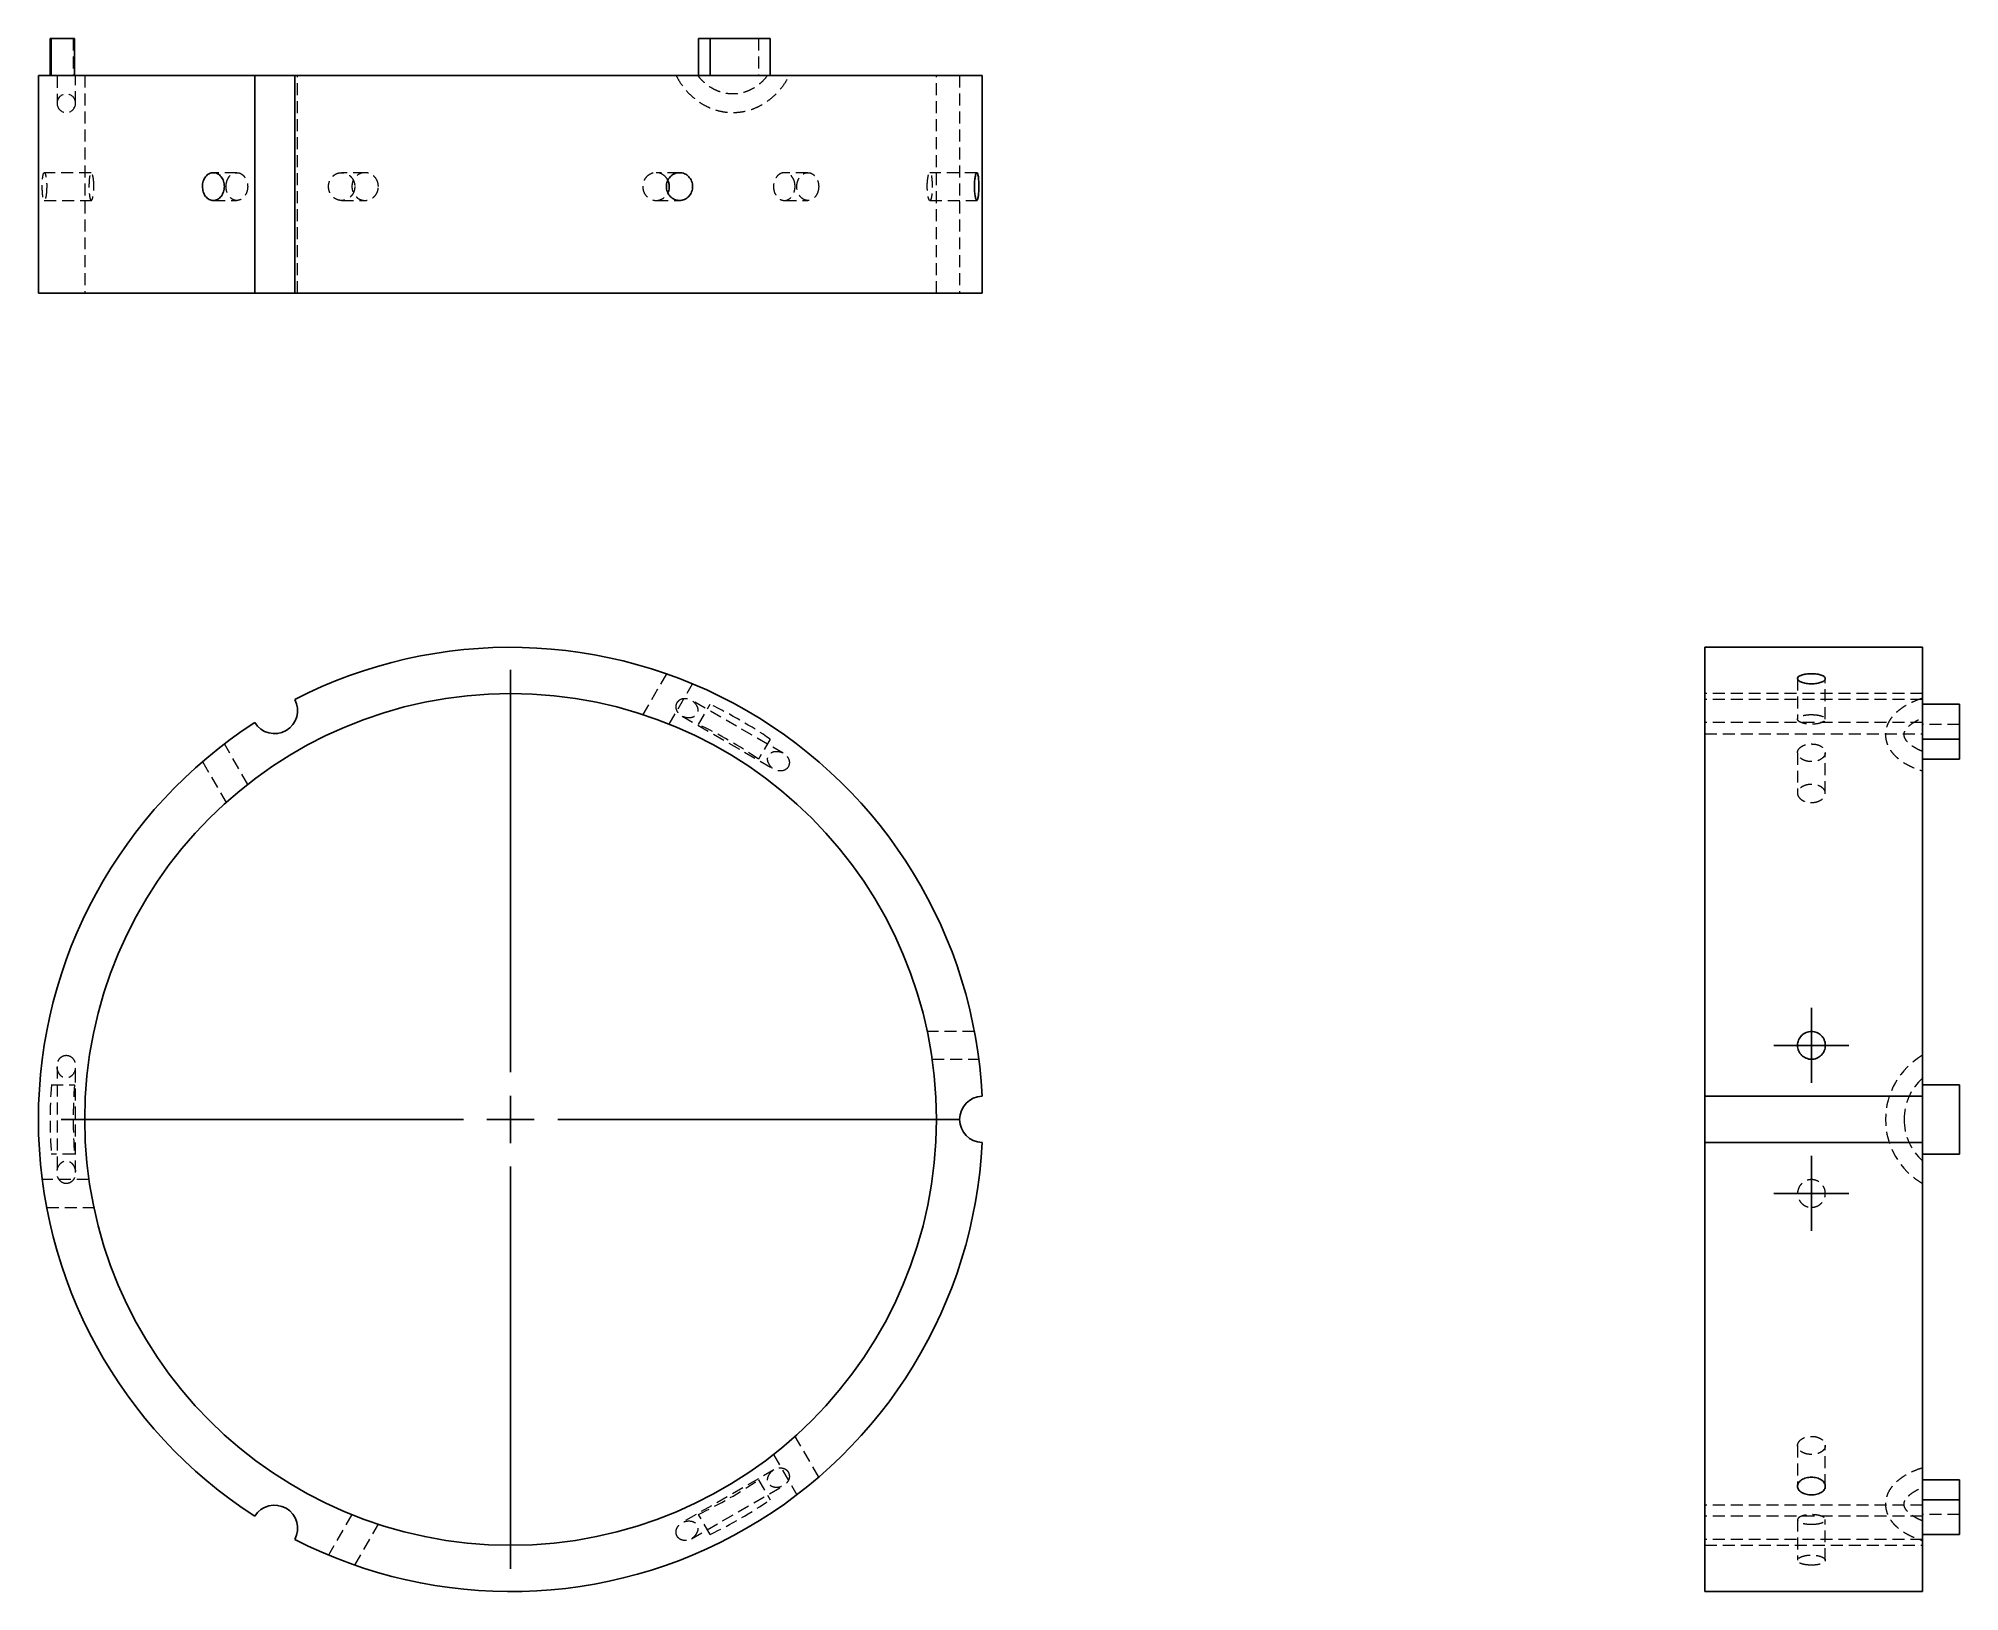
# Model space of a CAD drawing. Header units: millimetres. Extents: x 33 to 236, y 7 to 171.
import ezdxf

# ---------------------------------------------------------------- set-up
doc = ezdxf.new("R2010")
doc.units = ezdxf.units.MM
doc.linetypes.add('HIDDEN', pattern=[1.905, 1.27, -0.635])
doc.layers.add('10', color=7, linetype='Continuous')

# ---------------------------------------------------------------- blocks, each defined once
blk = doc.blocks.new('SW_CENTERMARKSYMBOL_0')
at = {"layer": '10', "color": 0}
for p, q in [((0, 5), (0, 47.6)), ((0, 0), (0, 2.5)), ((-5, 0), (-47.6, 0)), ((0, 0), (-2.5, 0)), ((0, 0), (0, -2.5)), ((0, 0), (2.5, 0)), ((5, 0), (47.6, 0)), ((0, -5), (0, -47.6))]:
    blk.add_line(p, q, dxfattribs=at)
blk = doc.blocks.new('SW_CENTERMARKSYMBOL_1')
at = {"layer": '10', "color": 0}
for p, q in [((0, 2.5), (0, 3.97)), ((0, 0), (0, 2.5)), ((-2.5, 0), (-3.97, 0)), ((0, 0), (-2.5, 0)), ((0, 0), (0, -2.5)), ((0, 0), (2.5, 0)), ((2.5, 0), (3.97, 0)), ((0, -2.5), (0, -3.97))]:
    blk.add_line(p, q, dxfattribs=at)
blk = doc.blocks.new('SW_CENTERMARKSYMBOL_2')
at = {"layer": '10', "color": 0}
for p, q in [((0, 2.5), (0, 3.97)), ((0, 0), (0, 2.5)), ((-2.5, 0), (-3.97, 0)), ((0, 0), (-2.5, 0)), ((0, 0), (0, -2.5)), ((0, 0), (2.5, 0)), ((2.5, 0), (3.97, 0)), ((0, -2.5), (0, -3.97))]:
    blk.add_line(p, q, dxfattribs=at)

msp = doc.modelspace()

# ---------------------------------------------------------------- linework, layer by layer
at = {"color": 7, "linetype": 'Continuous', "lineweight": 25}
for p, q in [((34.26, 171.48), (34.26, 167.56)), ((34.26, 171.48), (34.39, 171.48)), ((34.39, 171.48), (34.39, 167.56)), ((34.39, 171.48), (36.85, 171.48)), ((36.85, 171.48), (36.85, 167.56)), ((102.93, 171.48), (102.93, 167.56)), ((102.93, 171.48), (104.16, 171.48)), ((104.16, 171.48), (104.16, 167.56)), ((104.16, 171.48), (110.53, 171.48)), ((110.53, 171.48), (110.53, 167.56)), ((33.03, 167.56), (33.03, 144.52)), ((55.94, 167.56), (33.03, 167.56)), ((55.94, 167.56), (55.94, 144.52)), ((55.94, 167.56), (60.18, 167.56)), ((60.18, 167.56), (60.18, 144.52)), ((132.97, 167.56), (60.18, 167.56)), ((132.97, 167.56), (132.97, 144.52)), ((55.94, 144.52), (33.03, 144.52)), ((60.18, 144.52), (55.94, 144.52)), ((132.97, 144.52), (60.18, 144.52)), ((232.56, 107), (209.52, 107)), ((209.52, 59.45), (209.52, 107)), ((232.56, 59.45), (232.56, 107)), ((236.48, 100.96), (232.56, 100.96)), ((236.48, 100.96), (236.48, 97.28)), ((99.83, 98.85), (99.83, 98.85)), ((236.48, 97.28), (232.56, 97.28)), ((236.48, 97.28), (236.48, 95.15)), ((236.48, 95.15), (232.56, 95.15)), ((55.19, 92.48), (55.19, 92.48)), ((127.67, 63.37), (127.68, 63.37)), ((232.56, 59.45), (209.52, 59.45)), ((209.52, 54.55), (209.52, 59.45)), ((236.48, 60.68), (232.56, 60.68)), ((232.56, 59.45), (232.56, 54.55)), ((236.48, 60.68), (236.48, 53.32)), ((232.56, 54.55), (209.52, 54.55)), ((209.52, 7), (209.52, 54.55)), ((232.56, 7), (232.56, 54.55)), ((236.48, 53.32), (232.56, 53.32)), ((38.39, 50.63), (38.38, 50.63)), ((110.87, 21.52), (110.87, 21.52)), ((236.48, 18.85), (232.56, 18.85)), ((236.48, 18.85), (236.48, 16.72)), ((236.48, 16.72), (232.56, 16.72)), ((236.48, 16.72), (236.48, 13.04)), ((66.23, 15.15), (66.23, 15.15)), ((236.48, 13.04), (232.56, 13.04)), ((209.52, 7), (232.56, 7))]:
    msp.add_line(p, q, dxfattribs=at)
at = {"color": 7, "linetype": 'HIDDEN', "lineweight": 18}
for p, q in [((36.71, 171.48), (36.71, 167.56)), ((109.3, 171.48), (109.3, 167.56)), ((35, 167.53), (35, 164.62)), ((36.96, 164.62), (36.96, 167.53)), ((37.93, 167.56), (37.93, 144.52)), ((60.48, 144.52), (60.48, 167.56)), ((128.13, 144.52), (128.13, 167.56)), ((130.58, 167.56), (130.58, 144.52)), ((38.62, 157.26), (33.65, 157.26)), ((54.03, 157.26), (51.55, 157.26)), ((67.62, 157.26), (65.13, 157.26)), ((100.93, 157.26), (98.44, 157.26)), ((114.51, 157.26), (112.03, 157.26)), ((132.41, 157.26), (127.44, 157.26)), ((33.65, 154.32), (38.62, 154.32)), ((51.55, 154.32), (54.03, 154.32)), ((65.13, 154.32), (67.62, 154.32)), ((98.44, 154.32), (100.93, 154.32)), ((112.03, 154.32), (114.51, 154.32)), ((127.44, 154.32), (132.41, 154.32)), ((99.53, 104.2), (97.03, 99.87)), ((99.83, 98.85), (102.31, 103.13)), ((232.56, 102.1), (209.52, 102.1)), ((219.32, 103.69), (219.32, 99.38)), ((222.26, 99.38), (222.26, 103.69)), ((101.21, 99.7), (110.93, 94.09)), ((111.9, 95.79), (102.19, 101.4)), ((102.93, 98.83), (104.16, 100.96)), ((232.56, 101.47), (209.52, 101.47)), ((232.56, 99.02), (209.52, 99.02)), ((209.52, 97.85), (232.56, 97.85)), ((236.48, 98.83), (232.56, 98.83)), ((55.19, 92.48), (52.72, 96.76)), ((110.53, 97.28), (109.3, 95.15)), ((219.32, 95.84), (219.32, 91.54)), ((222.26, 91.54), (222.26, 95.84)), ((50.4, 94.89), (52.9, 90.56)), ((132.15, 66.31), (127.16, 66.31)), ((127.68, 63.37), (132.62, 63.37)), ((35, 62.61), (35, 51.39)), ((36.96, 51.39), (36.96, 62.61)), ((34.39, 60.68), (36.85, 60.68)), ((36.85, 53.32), (34.39, 53.32)), ((38.38, 50.63), (33.44, 50.63)), ((33.91, 47.69), (38.9, 47.69)), ((115.66, 19.11), (113.16, 23.44)), ((219.32, 22.46), (219.32, 18.16)), ((222.26, 18.16), (222.26, 22.46)), ((110.87, 21.52), (113.34, 17.24)), ((110.92, 19.91), (101.21, 14.3)), ((109.3, 18.85), (110.53, 16.72)), ((102.19, 12.6), (111.91, 18.21)), ((66.23, 15.15), (63.75, 10.87)), ((104.16, 13.04), (102.93, 15.17)), ((232.56, 16.15), (209.52, 16.15)), ((232.56, 14.98), (209.52, 14.98)), ((219.32, 14.62), (219.32, 10.31)), ((222.26, 10.31), (222.26, 14.62)), ((236.48, 15.17), (232.56, 15.17)), ((66.53, 9.8), (69.03, 14.13)), ((232.56, 12.53), (209.52, 12.53)), ((209.52, 11.9), (232.56, 11.9))]:
    msp.add_line(p, q, dxfattribs=at)
at = {"color": 7, "linetype": 'Continuous', "lineweight": 25}
msp.add_circle((83.03, 57), 45.1, dxfattribs=at)
at = {"color": 7, "linetype": 'HIDDEN', "lineweight": 18}
for centre, radius, start, end in [((35.98, 164.62), 0.98, 0, 180), ((35.98, 164.62), 0.98, 180, 0), ((83.03, 57), 48.77, 55.6771, 64.3229), ((83.03, 57), 46.32, 55.4479, 64.5521), ((236.48, 57), 7.84, 120.0096, 239.9906), ((236.48, 57), 5.88, 131.8115, 180), ((83.03, 57), 48.77, 175.6771, 184.3229), ((83.03, 57), 46.32, 175.4479, 184.5521), ((236.48, 57), 5.88, 180, 228.1897), ((83.03, 57), 46.32, 295.4479, 304.5521), ((83.03, 57), 48.77, 295.6771, 304.3229)]:
    msp.add_arc(centre, radius, start, end, dxfattribs=at)
at = {"color": 7, "linetype": 'Continuous', "lineweight": 25}
for centre, radius, start, end in [((83.03, 57), 50, 2.8089, 117.1911), ((58.03, 100.3), 2.45, 211.4044, 28.5956), ((83.03, 57), 50, 122.8089, 237.1911), ((133.03, 57), 2.45, 91.4044, 268.5956), ((83.03, 57), 50, 242.8089, 357.1911), ((58.03, 13.7), 2.45, 331.4044, 148.5956)]:
    msp.add_arc(centre, radius, start, end, dxfattribs=at)
at = {"color": 7, "linetype": 'HIDDEN', "lineweight": 18}
for points, knots in [([(100.56, 167.56), (100.61, 167.46), (100.8, 167.09), (101.18, 166.51), (101.72, 165.83), (102.34, 165.23), (103.01, 164.72), (103.73, 164.3), (104.49, 163.98), (105.27, 163.75), (106.07, 163.64), (106.88, 163.63), (107.68, 163.72), (108.46, 163.92), (109.22, 164.22), (109.94, 164.62), (110.62, 165.11), (111.24, 165.68), (111.8, 166.33), (112.24, 166.96), (112.46, 167.39), (112.55, 167.56)], [0, 0, 0, 0, 0.02101, 0.077186, 0.133345, 0.189397, 0.245306, 0.301039, 0.356575, 0.411916, 0.467084, 0.522125, 0.5771, 0.632061, 0.687073, 0.742197, 0.797472, 0.852917, 0.908535, 0.964308, 1, 1, 1, 1]), ([(110.25, 167.57), (110.11, 167.39), (109.82, 167.03), (109.31, 166.57), (108.75, 166.19), (108.14, 165.89), (107.51, 165.69), (106.85, 165.59), (106.19, 165.6), (105.54, 165.71), (104.9, 165.92), (104.29, 166.23), (103.72, 166.64), (103.24, 167.08), (102.97, 167.42), (102.86, 167.57)], [0, 0, 0, 0, 0.071562, 0.149054, 0.226905, 0.305242, 0.384164, 0.463692, 0.543722, 0.624002, 0.704111, 0.783795, 0.862933, 0.941531, 1, 1, 1, 1]), ([(33.91, 155.79), (33.91, 155.99), (33.9, 156.18), (33.87, 156.54), (33.85, 156.7), (33.81, 156.9), (33.8, 156.97), (33.77, 157.07), (33.76, 157.12), (33.71, 157.23), (33.68, 157.26), (33.62, 157.26), (33.59, 157.23), (33.55, 157.12), (33.54, 157.07), (33.52, 156.97), (33.5, 156.9), (33.48, 156.7), (33.46, 156.54), (33.44, 156.18), (33.44, 155.99), (33.44, 155.7), (33.44, 155.6), (33.44, 155.41), (33.45, 155.32), (33.46, 155.05), (33.48, 154.89), (33.51, 154.68), (33.52, 154.62), (33.54, 154.52), (33.55, 154.47), (33.58, 154.4), (33.59, 154.37), (33.62, 154.33), (33.63, 154.32), (33.68, 154.32), (33.71, 154.36), (33.77, 154.51), (33.8, 154.62), (33.84, 154.82), (33.85, 154.89), (33.87, 155.05), (33.88, 155.14), (33.89, 155.32), (33.9, 155.41), (33.9, 155.6), (33.91, 155.7), (33.91, 155.79)], [0, 0, 0, 0, 0.0625, 0.0625, 0.125, 0.125, 0.15625, 0.15625, 0.1875, 0.1875, 0.25, 0.25, 0.3125, 0.3125, 0.34375, 0.34375, 0.375, 0.375, 0.4375, 0.4375, 0.5, 0.5, 0.53125, 0.53125, 0.5625, 0.5625, 0.625, 0.625, 0.65625, 0.65625, 0.6875, 0.6875, 0.71875, 0.71875, 0.75, 0.75, 0.8125, 0.8125, 0.875, 0.875, 0.90625, 0.90625, 0.9375, 0.9375, 0.96875, 0.96875, 1, 1, 1, 1]), ([(38.9, 155.79), (38.9, 155.7), (38.9, 155.6), (38.89, 155.41), (38.89, 155.32), (38.87, 155.14), (38.86, 155.05), (38.84, 154.89), (38.83, 154.82), (38.79, 154.62), (38.76, 154.51), (38.69, 154.36), (38.65, 154.32), (38.6, 154.32), (38.59, 154.33), (38.55, 154.37), (38.54, 154.4), (38.51, 154.47), (38.5, 154.51), (38.47, 154.62), (38.46, 154.68), (38.43, 154.89), (38.41, 155.05), (38.4, 155.32), (38.39, 155.41), (38.39, 155.6), (38.38, 155.7), (38.38, 155.99), (38.39, 156.18), (38.41, 156.54), (38.43, 156.7), (38.46, 156.91), (38.47, 156.97), (38.5, 157.07), (38.51, 157.12), (38.55, 157.23), (38.59, 157.26), (38.64, 157.26), (38.65, 157.26), (38.69, 157.22), (38.71, 157.19), (38.74, 157.12), (38.75, 157.07), (38.79, 156.97), (38.8, 156.91), (38.84, 156.7), (38.86, 156.54), (38.9, 156.18), (38.9, 155.99), (38.9, 155.79)], [0, 0, 0, 0, 0.03125, 0.03125, 0.0625, 0.0625, 0.09375, 0.09375, 0.125, 0.125, 0.1875, 0.1875, 0.25, 0.25, 0.28125, 0.28125, 0.3125, 0.3125, 0.34375, 0.34375, 0.375, 0.375, 0.4375, 0.4375, 0.46875, 0.46875, 0.5, 0.5, 0.5625, 0.5625, 0.625, 0.625, 0.65625, 0.65625, 0.6875, 0.6875, 0.75, 0.75, 0.78125, 0.78125, 0.8125, 0.8125, 0.84375, 0.84375, 0.875, 0.875, 0.9375, 0.9375, 1, 1, 1, 1]), ([(52.9, 155.79), (52.9, 155.7), (52.91, 155.6), (52.94, 155.41), (52.96, 155.32), (53.02, 155.14), (53.05, 155.05), (53.13, 154.89), (53.18, 154.82), (53.34, 154.62), (53.46, 154.51), (53.73, 154.36), (53.88, 154.32), (54.1, 154.32), (54.18, 154.33), (54.33, 154.37), (54.4, 154.4), (54.54, 154.47), (54.6, 154.51), (54.73, 154.62), (54.79, 154.68), (54.95, 154.89), (55.04, 155.05), (55.13, 155.32), (55.15, 155.41), (55.18, 155.6), (55.19, 155.7), (55.19, 155.99), (55.16, 156.18), (55.04, 156.54), (54.95, 156.7), (54.79, 156.91), (54.73, 156.97), (54.6, 157.07), (54.54, 157.12), (54.33, 157.23), (54.18, 157.26), (53.96, 157.26), (53.88, 157.26), (53.74, 157.22), (53.67, 157.19), (53.53, 157.12), (53.47, 157.07), (53.34, 156.97), (53.28, 156.91), (53.13, 156.7), (53.04, 156.54), (52.93, 156.18), (52.9, 155.99), (52.9, 155.79)], [0, 0, 0, 0, 0.03125, 0.03125, 0.0625, 0.0625, 0.09375, 0.09375, 0.125, 0.125, 0.1875, 0.1875, 0.25, 0.25, 0.28125, 0.28125, 0.3125, 0.3125, 0.34375, 0.34375, 0.375, 0.375, 0.4375, 0.4375, 0.46875, 0.46875, 0.5, 0.5, 0.5625, 0.5625, 0.625, 0.625, 0.65625, 0.65625, 0.6875, 0.6875, 0.75, 0.75, 0.78125, 0.78125, 0.8125, 0.8125, 0.84375, 0.84375, 0.875, 0.875, 0.9375, 0.9375, 1, 1, 1, 1]), ([(66.53, 155.79), (66.53, 155.99), (66.5, 156.18), (66.35, 156.54), (66.25, 156.7), (66.05, 156.9), (65.98, 156.97), (65.83, 157.07), (65.75, 157.12), (65.5, 157.23), (65.32, 157.26), (64.95, 157.26), (64.77, 157.23), (64.52, 157.12), (64.44, 157.07), (64.29, 156.97), (64.22, 156.9), (64.03, 156.7), (63.93, 156.54), (63.79, 156.18), (63.75, 155.99), (63.75, 155.7), (63.76, 155.6), (63.8, 155.41), (63.82, 155.32), (63.93, 155.05), (64.03, 154.89), (64.22, 154.68), (64.29, 154.62), (64.44, 154.52), (64.52, 154.47), (64.69, 154.4), (64.78, 154.37), (64.95, 154.33), (65.04, 154.32), (65.31, 154.32), (65.5, 154.36), (65.83, 154.51), (65.99, 154.62), (66.18, 154.82), (66.24, 154.89), (66.35, 155.05), (66.39, 155.14), (66.46, 155.32), (66.49, 155.41), (66.52, 155.6), (66.53, 155.7), (66.53, 155.79)], [0, 0, 0, 0, 0.0625, 0.0625, 0.125, 0.125, 0.15625, 0.15625, 0.1875, 0.1875, 0.25, 0.25, 0.3125, 0.3125, 0.34375, 0.34375, 0.375, 0.375, 0.4375, 0.4375, 0.5, 0.5, 0.53125, 0.53125, 0.5625, 0.5625, 0.625, 0.625, 0.65625, 0.65625, 0.6875, 0.6875, 0.71875, 0.71875, 0.75, 0.75, 0.8125, 0.8125, 0.875, 0.875, 0.90625, 0.90625, 0.9375, 0.9375, 0.96875, 0.96875, 1, 1, 1, 1]), ([(69.03, 155.79), (69.03, 155.7), (69.02, 155.6), (68.99, 155.41), (68.96, 155.32), (68.89, 155.14), (68.84, 155.05), (68.74, 154.89), (68.68, 154.82), (68.48, 154.62), (68.32, 154.51), (67.99, 154.36), (67.8, 154.32), (67.53, 154.32), (67.44, 154.33), (67.26, 154.37), (67.17, 154.4), (67, 154.47), (66.92, 154.51), (66.77, 154.62), (66.7, 154.68), (66.51, 154.89), (66.4, 155.05), (66.3, 155.32), (66.27, 155.41), (66.24, 155.6), (66.23, 155.7), (66.23, 155.99), (66.26, 156.18), (66.4, 156.54), (66.51, 156.7), (66.7, 156.91), (66.77, 156.97), (66.92, 157.07), (67, 157.12), (67.25, 157.23), (67.44, 157.26), (67.71, 157.26), (67.8, 157.26), (67.98, 157.22), (68.07, 157.19), (68.24, 157.12), (68.32, 157.07), (68.47, 156.97), (68.55, 156.91), (68.74, 156.7), (68.85, 156.54), (68.99, 156.18), (69.03, 155.99), (69.03, 155.79)], [0, 0, 0, 0, 0.03125, 0.03125, 0.0625, 0.0625, 0.09375, 0.09375, 0.125, 0.125, 0.1875, 0.1875, 0.25, 0.25, 0.28125, 0.28125, 0.3125, 0.3125, 0.34375, 0.34375, 0.375, 0.375, 0.4375, 0.4375, 0.46875, 0.46875, 0.5, 0.5, 0.5625, 0.5625, 0.625, 0.625, 0.65625, 0.65625, 0.6875, 0.6875, 0.75, 0.75, 0.78125, 0.78125, 0.8125, 0.8125, 0.84375, 0.84375, 0.875, 0.875, 0.9375, 0.9375, 1, 1, 1, 1]), ([(99.68, 156.43), (99.66, 156.48), (99.59, 156.68), (99.32, 156.96), (98.92, 157.21), (98.45, 157.29), (97.97, 157.21), (97.54, 156.96), (97.21, 156.58), (97.05, 156.16), (97.03, 155.9), (97.03, 155.79)], [0, 0, 0, 0, 0.041714, 0.165067, 0.289454, 0.415326, 0.542692, 0.670804, 0.798202, 0.923463, 1, 1, 1, 1]), ([(113.16, 155.79), (113.16, 155.7), (113.15, 155.6), (113.12, 155.41), (113.1, 155.32), (113.04, 155.14), (113.01, 155.05), (112.93, 154.89), (112.88, 154.82), (112.72, 154.62), (112.6, 154.51), (112.33, 154.36), (112.18, 154.32), (111.96, 154.32), (111.88, 154.33), (111.73, 154.37), (111.66, 154.4), (111.52, 154.47), (111.46, 154.51), (111.33, 154.62), (111.27, 154.68), (111.11, 154.89), (111.02, 155.05), (110.93, 155.32), (110.91, 155.41), (110.88, 155.6), (110.87, 155.7), (110.87, 155.99), (110.9, 156.18), (111.02, 156.54), (111.11, 156.7), (111.27, 156.91), (111.33, 156.97), (111.46, 157.07), (111.52, 157.12), (111.73, 157.23), (111.88, 157.26), (112.1, 157.26), (112.18, 157.26), (112.32, 157.22), (112.39, 157.19), (112.53, 157.12), (112.59, 157.07), (112.72, 156.97), (112.78, 156.91), (112.93, 156.7), (113.02, 156.54), (113.13, 156.18), (113.16, 155.99), (113.16, 155.79)], [0, 0, 0, 0, 0.03125, 0.03125, 0.0625, 0.0625, 0.09375, 0.09375, 0.125, 0.125, 0.1875, 0.1875, 0.25, 0.25, 0.28125, 0.28125, 0.3125, 0.3125, 0.34375, 0.34375, 0.375, 0.375, 0.4375, 0.4375, 0.46875, 0.46875, 0.5, 0.5, 0.5625, 0.5625, 0.625, 0.625, 0.65625, 0.65625, 0.6875, 0.6875, 0.75, 0.75, 0.78125, 0.78125, 0.8125, 0.8125, 0.84375, 0.84375, 0.875, 0.875, 0.9375, 0.9375, 1, 1, 1, 1]), ([(115.66, 155.79), (115.66, 155.99), (115.63, 156.18), (115.51, 156.54), (115.43, 156.7), (115.27, 156.9), (115.21, 156.97), (115.09, 157.07), (115.02, 157.12), (114.81, 157.23), (114.67, 157.26), (114.36, 157.26), (114.21, 157.23), (114, 157.12), (113.93, 157.07), (113.81, 156.97), (113.75, 156.9), (113.58, 156.7), (113.49, 156.54), (113.38, 156.18), (113.34, 155.99), (113.34, 155.7), (113.35, 155.6), (113.38, 155.41), (113.41, 155.32), (113.5, 155.05), (113.58, 154.89), (113.75, 154.68), (113.81, 154.62), (113.93, 154.52), (114, 154.47), (114.14, 154.4), (114.22, 154.37), (114.36, 154.33), (114.44, 154.32), (114.67, 154.32), (114.82, 154.36), (115.09, 154.51), (115.22, 154.62), (115.38, 154.82), (115.42, 154.89), (115.51, 155.05), (115.54, 155.14), (115.6, 155.32), (115.62, 155.41), (115.65, 155.6), (115.66, 155.7), (115.66, 155.79)], [0, 0, 0, 0, 0.0625, 0.0625, 0.125, 0.125, 0.15625, 0.15625, 0.1875, 0.1875, 0.25, 0.25, 0.3125, 0.3125, 0.34375, 0.34375, 0.375, 0.375, 0.4375, 0.4375, 0.5, 0.5, 0.53125, 0.53125, 0.5625, 0.5625, 0.625, 0.625, 0.65625, 0.65625, 0.6875, 0.6875, 0.71875, 0.71875, 0.75, 0.75, 0.8125, 0.8125, 0.875, 0.875, 0.90625, 0.90625, 0.9375, 0.9375, 0.96875, 0.96875, 1, 1, 1, 1]), ([(127.16, 155.79), (127.16, 155.7), (127.16, 155.6), (127.17, 155.41), (127.17, 155.32), (127.19, 155.14), (127.2, 155.05), (127.22, 154.89), (127.23, 154.82), (127.27, 154.62), (127.3, 154.51), (127.37, 154.36), (127.41, 154.32), (127.46, 154.32), (127.47, 154.33), (127.51, 154.37), (127.52, 154.4), (127.55, 154.47), (127.56, 154.51), (127.59, 154.62), (127.6, 154.68), (127.63, 154.89), (127.65, 155.05), (127.66, 155.32), (127.67, 155.41), (127.67, 155.6), (127.68, 155.7), (127.68, 155.99), (127.67, 156.18), (127.65, 156.54), (127.63, 156.7), (127.6, 156.91), (127.59, 156.97), (127.56, 157.07), (127.55, 157.12), (127.51, 157.23), (127.47, 157.26), (127.42, 157.26), (127.41, 157.26), (127.37, 157.22), (127.35, 157.19), (127.32, 157.12), (127.31, 157.07), (127.27, 156.97), (127.26, 156.91), (127.22, 156.7), (127.2, 156.54), (127.16, 156.18), (127.16, 155.99), (127.16, 155.79)], [0, 0, 0, 0, 0.03125, 0.03125, 0.0625, 0.0625, 0.09375, 0.09375, 0.125, 0.125, 0.1875, 0.1875, 0.25, 0.25, 0.28125, 0.28125, 0.3125, 0.3125, 0.34375, 0.34375, 0.375, 0.375, 0.4375, 0.4375, 0.46875, 0.46875, 0.5, 0.5, 0.5625, 0.5625, 0.625, 0.625, 0.65625, 0.65625, 0.6875, 0.6875, 0.75, 0.75, 0.78125, 0.78125, 0.8125, 0.8125, 0.84375, 0.84375, 0.875, 0.875, 0.9375, 0.9375, 1, 1, 1, 1]), ([(97.03, 155.79), (97.04, 155.63), (97.07, 155.31), (97.31, 154.87), (97.66, 154.54), (98.11, 154.34), (98.59, 154.3), (99.05, 154.44), (99.45, 154.73), (99.61, 155.01), (99.69, 155.15)], [0, 0, 0, 0, 0.122593, 0.24514, 0.368964, 0.495236, 0.623312, 0.751716, 0.879105, 1, 1, 1, 1]), ([(100.67, 101.14), (100.64, 101.08), (100.61, 101.01), (100.57, 100.88), (100.56, 100.8), (100.55, 100.59), (100.58, 100.45), (100.7, 100.18), (100.78, 100.06), (100.98, 99.85), (101.09, 99.77), (101.34, 99.63), (101.48, 99.58), (101.76, 99.52), (101.9, 99.51), (102.19, 99.54), (102.33, 99.58), (102.58, 99.72), (102.69, 99.82), (102.83, 100.07), (102.86, 100.21), (102.86, 100.5), (102.82, 100.64), (102.64, 101.03), (102.44, 101.25), (102.07, 101.47), (101.94, 101.53), (101.66, 101.59), (101.51, 101.6), (101.23, 101.57), (101.09, 101.52), (100.91, 101.41), (100.85, 101.36), (100.75, 101.26), (100.71, 101.21), (100.67, 101.14)], [0, 0, 0, 0, 0.03125, 0.03125, 0.0625, 0.0625, 0.125, 0.125, 0.1875, 0.1875, 0.25, 0.25, 0.3125, 0.3125, 0.375, 0.375, 0.4375, 0.4375, 0.5, 0.5, 0.5625, 0.5625, 0.625, 0.625, 0.75, 0.75, 0.8125, 0.8125, 0.875, 0.875, 0.9375, 0.9375, 0.96875, 0.96875, 1, 1, 1, 1]), ([(220.79, 99.87), (220.7, 99.87), (220.6, 99.87), (220.41, 99.86), (220.32, 99.85), (220.14, 99.82), (220.05, 99.81), (219.89, 99.77), (219.82, 99.75), (219.62, 99.69), (219.51, 99.63), (219.36, 99.52), (219.32, 99.45), (219.32, 99.35), (219.33, 99.32), (219.37, 99.25), (219.4, 99.22), (219.47, 99.15), (219.51, 99.12), (219.62, 99.07), (219.68, 99.04), (219.89, 98.96), (220.05, 98.92), (220.32, 98.88), (220.41, 98.87), (220.6, 98.85), (220.7, 98.85), (220.99, 98.85), (221.18, 98.87), (221.54, 98.92), (221.7, 98.96), (221.91, 99.04), (221.97, 99.07), (222.07, 99.12), (222.12, 99.15), (222.23, 99.25), (222.26, 99.32), (222.26, 99.42), (222.26, 99.45), (222.22, 99.51), (222.19, 99.54), (222.12, 99.6), (222.07, 99.63), (221.97, 99.68), (221.91, 99.71), (221.7, 99.78), (221.54, 99.81), (221.18, 99.86), (220.99, 99.87), (220.79, 99.87)], [0, 0, 0, 0, 0.03125, 0.03125, 0.0625, 0.0625, 0.09375, 0.09375, 0.125, 0.125, 0.1875, 0.1875, 0.25, 0.25, 0.28125, 0.28125, 0.3125, 0.3125, 0.34375, 0.34375, 0.375, 0.375, 0.4375, 0.4375, 0.46875, 0.46875, 0.5, 0.5, 0.5625, 0.5625, 0.625, 0.625, 0.65625, 0.65625, 0.6875, 0.6875, 0.75, 0.75, 0.78125, 0.78125, 0.8125, 0.8125, 0.84375, 0.84375, 0.875, 0.875, 0.9375, 0.9375, 1, 1, 1, 1]), ([(232.56, 101.59), (232.52, 101.58), (232.21, 101.49), (231.67, 101.28), (230.97, 100.95), (230.34, 100.57), (229.79, 100.13), (229.35, 99.66), (229.01, 99.18), (228.78, 98.67), (228.65, 98.14), (228.62, 97.59), (228.71, 97.06), (228.89, 96.55), (229.17, 96.07), (229.54, 95.61), (230.01, 95.17), (230.57, 94.77), (231.22, 94.42), (231.88, 94.12), (232.35, 93.97), (232.56, 93.9)], [0, 0, 0, 0, 0.008639, 0.067503, 0.126794, 0.18658, 0.246746, 0.306588, 0.358976, 0.409313, 0.463127, 0.514951, 0.565766, 0.616523, 0.668341, 0.722098, 0.7781, 0.835954, 0.894835, 0.953923, 1, 1, 1, 1]), ([(232.57, 95.98), (232.52, 95.99), (232.28, 96.08), (231.91, 96.27), (231.46, 96.54), (231.11, 96.82), (230.86, 97.09), (230.7, 97.34), (230.61, 97.56), (230.59, 97.77), (230.62, 97.98), (230.73, 98.21), (230.91, 98.47), (231.19, 98.74), (231.57, 99.02), (232.02, 99.29), (232.39, 99.44), (232.57, 99.52)], [0, 0, 0, 0, 0.014573, 0.084253, 0.153159, 0.221356, 0.289241, 0.35753, 0.42821, 0.505986, 0.589449, 0.659422, 0.725491, 0.795784, 0.864606, 0.933346, 1, 1, 1, 1]), ([(112.44, 94.35), (112.47, 94.41), (112.5, 94.48), (112.54, 94.62), (112.55, 94.69), (112.56, 94.9), (112.53, 95.05), (112.42, 95.31), (112.33, 95.43), (112.14, 95.64), (112.02, 95.73), (111.77, 95.87), (111.63, 95.92), (111.35, 95.98), (111.21, 95.99), (110.93, 95.96), (110.78, 95.92), (110.53, 95.78), (110.42, 95.68), (110.28, 95.43), (110.25, 95.28), (110.25, 95), (110.29, 94.86), (110.47, 94.46), (110.67, 94.24), (111.04, 94.02), (111.17, 93.97), (111.45, 93.9), (111.6, 93.89), (111.88, 93.93), (112.02, 93.97), (112.2, 94.08), (112.26, 94.13), (112.36, 94.23), (112.4, 94.29), (112.44, 94.35)], [0, 0, 0, 0, 0.03125, 0.03125, 0.0625, 0.0625, 0.125, 0.125, 0.1875, 0.1875, 0.25, 0.25, 0.3125, 0.3125, 0.375, 0.375, 0.4375, 0.4375, 0.5, 0.5, 0.5625, 0.5625, 0.625, 0.625, 0.75, 0.75, 0.8125, 0.8125, 0.875, 0.875, 0.9375, 0.9375, 0.96875, 0.96875, 1, 1, 1, 1]), ([(220.79, 94.89), (220.99, 94.89), (221.18, 94.91), (221.54, 95.01), (221.7, 95.08), (221.9, 95.22), (221.97, 95.27), (222.07, 95.37), (222.12, 95.43), (222.23, 95.6), (222.26, 95.72), (222.26, 95.97), (222.23, 96.09), (222.12, 96.25), (222.07, 96.31), (221.97, 96.41), (221.9, 96.45), (221.7, 96.58), (221.54, 96.65), (221.18, 96.74), (220.99, 96.76), (220.7, 96.76), (220.6, 96.76), (220.41, 96.73), (220.32, 96.72), (220.05, 96.65), (219.89, 96.58), (219.68, 96.45), (219.62, 96.41), (219.52, 96.31), (219.47, 96.25), (219.4, 96.14), (219.37, 96.08), (219.33, 95.96), (219.32, 95.9), (219.32, 95.72), (219.36, 95.6), (219.51, 95.37), (219.62, 95.26), (219.82, 95.13), (219.89, 95.09), (220.05, 95.02), (220.14, 94.99), (220.32, 94.94), (220.41, 94.92), (220.6, 94.89), (220.7, 94.89), (220.79, 94.89)], [0, 0, 0, 0, 0.0625, 0.0625, 0.125, 0.125, 0.15625, 0.15625, 0.1875, 0.1875, 0.25, 0.25, 0.3125, 0.3125, 0.34375, 0.34375, 0.375, 0.375, 0.4375, 0.4375, 0.5, 0.5, 0.53125, 0.53125, 0.5625, 0.5625, 0.625, 0.625, 0.65625, 0.65625, 0.6875, 0.6875, 0.71875, 0.71875, 0.75, 0.75, 0.8125, 0.8125, 0.875, 0.875, 0.90625, 0.90625, 0.9375, 0.9375, 0.96875, 0.96875, 1, 1, 1, 1]), ([(220.79, 90.56), (220.7, 90.56), (220.6, 90.56), (220.41, 90.59), (220.32, 90.61), (220.14, 90.66), (220.05, 90.69), (219.89, 90.76), (219.82, 90.81), (219.62, 90.94), (219.51, 91.05), (219.36, 91.29), (219.32, 91.41), (219.32, 91.6), (219.33, 91.66), (219.37, 91.78), (219.4, 91.84), (219.47, 91.96), (219.51, 92.01), (219.62, 92.11), (219.68, 92.16), (219.89, 92.29), (220.05, 92.36), (220.32, 92.43), (220.41, 92.45), (220.6, 92.47), (220.7, 92.48), (220.99, 92.48), (221.18, 92.45), (221.54, 92.36), (221.7, 92.29), (221.91, 92.16), (221.97, 92.11), (222.07, 92.01), (222.12, 91.96), (222.23, 91.79), (222.26, 91.66), (222.26, 91.48), (222.26, 91.41), (222.22, 91.29), (222.19, 91.23), (222.12, 91.11), (222.07, 91.06), (221.97, 90.95), (221.91, 90.9), (221.7, 90.76), (221.54, 90.69), (221.18, 90.58), (220.99, 90.56), (220.79, 90.56)], [0, 0, 0, 0, 0.03125, 0.03125, 0.0625, 0.0625, 0.09375, 0.09375, 0.125, 0.125, 0.1875, 0.1875, 0.25, 0.25, 0.28125, 0.28125, 0.3125, 0.3125, 0.34375, 0.34375, 0.375, 0.375, 0.4375, 0.4375, 0.46875, 0.46875, 0.5, 0.5, 0.5625, 0.5625, 0.625, 0.625, 0.65625, 0.65625, 0.6875, 0.6875, 0.75, 0.75, 0.78125, 0.78125, 0.8125, 0.8125, 0.84375, 0.84375, 0.875, 0.875, 0.9375, 0.9375, 1, 1, 1, 1]), ([(35.98, 63.79), (35.91, 63.79), (35.84, 63.78), (35.7, 63.75), (35.63, 63.72), (35.44, 63.62), (35.33, 63.52), (35.16, 63.29), (35.09, 63.16), (35.01, 62.89), (35, 62.74), (35, 62.46), (35.03, 62.31), (35.11, 62.04), (35.18, 61.91), (35.34, 61.68), (35.45, 61.58), (35.69, 61.43), (35.84, 61.38), (36.13, 61.38), (36.27, 61.43), (36.51, 61.58), (36.62, 61.68), (36.87, 62.03), (36.95, 62.32), (36.96, 62.75), (36.94, 62.89), (36.86, 63.16), (36.8, 63.29), (36.63, 63.52), (36.52, 63.62), (36.33, 63.72), (36.26, 63.75), (36.12, 63.78), (36.05, 63.79), (35.98, 63.79)], [0, 0, 0, 0, 0.03125, 0.03125, 0.0625, 0.0625, 0.125, 0.125, 0.1875, 0.1875, 0.25, 0.25, 0.3125, 0.3125, 0.375, 0.375, 0.4375, 0.4375, 0.5, 0.5, 0.5625, 0.5625, 0.625, 0.625, 0.75, 0.75, 0.8125, 0.8125, 0.875, 0.875, 0.9375, 0.9375, 0.96875, 0.96875, 1, 1, 1, 1]), ([(35.98, 50.21), (36.05, 50.21), (36.12, 50.22), (36.26, 50.25), (36.33, 50.28), (36.52, 50.38), (36.63, 50.48), (36.8, 50.71), (36.86, 50.84), (36.94, 51.11), (36.96, 51.26), (36.96, 51.54), (36.93, 51.69), (36.84, 51.96), (36.78, 52.09), (36.61, 52.32), (36.51, 52.42), (36.26, 52.57), (36.12, 52.62), (35.83, 52.62), (35.69, 52.57), (35.45, 52.42), (35.34, 52.32), (35.09, 51.97), (35, 51.68), (35, 51.25), (35.01, 51.11), (35.09, 50.84), (35.16, 50.71), (35.33, 50.48), (35.44, 50.38), (35.63, 50.28), (35.7, 50.25), (35.84, 50.22), (35.91, 50.21), (35.98, 50.21)], [0, 0, 0, 0, 0.03125, 0.03125, 0.0625, 0.0625, 0.125, 0.125, 0.1875, 0.1875, 0.25, 0.25, 0.3125, 0.3125, 0.375, 0.375, 0.4375, 0.4375, 0.5, 0.5, 0.5625, 0.5625, 0.625, 0.625, 0.75, 0.75, 0.8125, 0.8125, 0.875, 0.875, 0.9375, 0.9375, 0.96875, 0.96875, 1, 1, 1, 1]), ([(220.79, 47.69), (220.7, 47.69), (220.6, 47.7), (220.41, 47.73), (220.32, 47.76), (220.14, 47.84), (220.05, 47.88), (219.89, 47.99), (219.82, 48.05), (219.62, 48.26), (219.51, 48.42), (219.36, 48.77), (219.32, 48.96), (219.32, 49.25), (219.33, 49.35), (219.37, 49.53), (219.4, 49.62), (219.47, 49.8), (219.51, 49.89), (219.62, 50.05), (219.68, 50.12), (219.89, 50.33), (220.05, 50.44), (220.32, 50.55), (220.41, 50.58), (220.6, 50.62), (220.7, 50.63), (220.99, 50.63), (221.18, 50.59), (221.54, 50.44), (221.7, 50.33), (221.91, 50.12), (221.97, 50.05), (222.07, 49.89), (222.12, 49.8), (222.23, 49.54), (222.26, 49.35), (222.26, 49.06), (222.26, 48.96), (222.22, 48.78), (222.19, 48.68), (222.12, 48.51), (222.07, 48.42), (221.97, 48.26), (221.91, 48.19), (221.7, 47.99), (221.54, 47.87), (221.18, 47.73), (220.99, 47.69), (220.79, 47.69)], [0, 0, 0, 0, 0.03125, 0.03125, 0.0625, 0.0625, 0.09375, 0.09375, 0.125, 0.125, 0.1875, 0.1875, 0.25, 0.25, 0.28125, 0.28125, 0.3125, 0.3125, 0.34375, 0.34375, 0.375, 0.375, 0.4375, 0.4375, 0.46875, 0.46875, 0.5, 0.5, 0.5625, 0.5625, 0.625, 0.625, 0.65625, 0.65625, 0.6875, 0.6875, 0.75, 0.75, 0.78125, 0.78125, 0.8125, 0.8125, 0.84375, 0.84375, 0.875, 0.875, 0.9375, 0.9375, 1, 1, 1, 1]), ([(220.79, 23.44), (220.7, 23.44), (220.6, 23.44), (220.41, 23.41), (220.32, 23.39), (220.14, 23.34), (220.05, 23.31), (219.89, 23.24), (219.82, 23.19), (219.62, 23.06), (219.51, 22.95), (219.36, 22.71), (219.32, 22.59), (219.32, 22.4), (219.33, 22.34), (219.37, 22.22), (219.4, 22.16), (219.47, 22.04), (219.51, 21.99), (219.62, 21.89), (219.68, 21.84), (219.89, 21.71), (220.05, 21.64), (220.32, 21.57), (220.41, 21.55), (220.6, 21.53), (220.7, 21.52), (220.99, 21.52), (221.18, 21.55), (221.54, 21.64), (221.7, 21.71), (221.91, 21.84), (221.97, 21.89), (222.07, 21.99), (222.12, 22.04), (222.23, 22.21), (222.26, 22.34), (222.26, 22.52), (222.26, 22.59), (222.22, 22.71), (222.19, 22.77), (222.12, 22.89), (222.07, 22.94), (221.97, 23.05), (221.91, 23.1), (221.7, 23.24), (221.54, 23.31), (221.18, 23.42), (220.99, 23.44), (220.79, 23.44)], [0, 0, 0, 0, 0.03125, 0.03125, 0.0625, 0.0625, 0.09375, 0.09375, 0.125, 0.125, 0.1875, 0.1875, 0.25, 0.25, 0.28125, 0.28125, 0.3125, 0.3125, 0.34375, 0.34375, 0.375, 0.375, 0.4375, 0.4375, 0.46875, 0.46875, 0.5, 0.5, 0.5625, 0.5625, 0.625, 0.625, 0.65625, 0.65625, 0.6875, 0.6875, 0.75, 0.75, 0.78125, 0.78125, 0.8125, 0.8125, 0.84375, 0.84375, 0.875, 0.875, 0.9375, 0.9375, 1, 1, 1, 1]), ([(112.44, 19.65), (112.4, 19.71), (112.36, 19.77), (112.26, 19.87), (112.2, 19.92), (112.02, 20.03), (111.88, 20.07), (111.59, 20.11), (111.45, 20.1), (111.17, 20.03), (111.04, 19.98), (110.79, 19.83), (110.68, 19.73), (110.49, 19.52), (110.41, 19.4), (110.29, 19.14), (110.25, 19), (110.25, 18.71), (110.28, 18.57), (110.43, 18.32), (110.54, 18.22), (110.79, 18.08), (110.93, 18.04), (111.36, 18), (111.65, 18.07), (112.02, 18.27), (112.14, 18.36), (112.33, 18.57), (112.42, 18.69), (112.53, 18.95), (112.56, 19.1), (112.55, 19.31), (112.54, 19.38), (112.5, 19.52), (112.47, 19.59), (112.44, 19.65)], [0, 0, 0, 0, 0.03125, 0.03125, 0.0625, 0.0625, 0.125, 0.125, 0.1875, 0.1875, 0.25, 0.25, 0.3125, 0.3125, 0.375, 0.375, 0.4375, 0.4375, 0.5, 0.5, 0.5625, 0.5625, 0.625, 0.625, 0.75, 0.75, 0.8125, 0.8125, 0.875, 0.875, 0.9375, 0.9375, 0.96875, 0.96875, 1, 1, 1, 1]), ([(232.56, 20.1), (232.52, 20.09), (232.21, 19.99), (231.67, 19.79), (230.97, 19.46), (230.34, 19.07), (229.79, 18.64), (229.35, 18.17), (229.01, 17.68), (228.78, 17.18), (228.65, 16.65), (228.62, 16.1), (228.71, 15.57), (228.89, 15.06), (229.17, 14.57), (229.54, 14.11), (230.01, 13.68), (230.57, 13.28), (231.22, 12.92), (231.88, 12.63), (232.35, 12.48), (232.56, 12.41)], [0, 0, 0, 0, 0.008652, 0.067516, 0.1268068, 0.1865927, 0.2467586, 0.3066011, 0.358989, 0.4093262, 0.4631401, 0.5149638, 0.5657783, 0.6165356, 0.6683532, 0.7221108, 0.7781127, 0.8359672, 0.8948474, 0.9539361, 1, 1, 1, 1]), ([(232.56, 14.49), (232.52, 14.5), (232.28, 14.59), (231.91, 14.78), (231.46, 15.05), (231.11, 15.32), (230.86, 15.59), (230.7, 15.84), (230.61, 16.07), (230.59, 16.27), (230.62, 16.48), (230.73, 16.72), (230.91, 16.98), (231.19, 17.25), (231.57, 17.53), (232.02, 17.79), (232.38, 17.95), (232.56, 18.02)], [0, 0, 0, 0, 0.01413, 0.083879, 0.152855, 0.221119, 0.289072, 0.35743, 0.428181, 0.506034, 0.58958, 0.659623, 0.725758, 0.796121, 0.865013, 0.933821, 1, 1, 1, 1]), ([(100.67, 12.86), (100.71, 12.79), (100.75, 12.74), (100.85, 12.63), (100.91, 12.59), (101.09, 12.48), (101.23, 12.43), (101.52, 12.4), (101.66, 12.41), (101.94, 12.47), (102.07, 12.53), (102.32, 12.68), (102.43, 12.77), (102.62, 12.98), (102.7, 13.1), (102.82, 13.36), (102.86, 13.5), (102.86, 13.79), (102.83, 13.94), (102.68, 14.19), (102.58, 14.29), (102.32, 14.42), (102.18, 14.46), (101.75, 14.5), (101.46, 14.44), (101.09, 14.23), (100.97, 14.14), (100.78, 13.94), (100.69, 13.82), (100.58, 13.55), (100.55, 13.41), (100.56, 13.19), (100.57, 13.12), (100.61, 12.99), (100.64, 12.92), (100.67, 12.86)], [0, 0, 0, 0, 0.03125, 0.03125, 0.0625, 0.0625, 0.125, 0.125, 0.1875, 0.1875, 0.25, 0.25, 0.3125, 0.3125, 0.375, 0.375, 0.4375, 0.4375, 0.5, 0.5, 0.5625, 0.5625, 0.625, 0.625, 0.75, 0.75, 0.8125, 0.8125, 0.875, 0.875, 0.9375, 0.9375, 0.96875, 0.96875, 1, 1, 1, 1]), ([(220.79, 14.13), (220.7, 14.13), (220.6, 14.13), (220.41, 14.14), (220.32, 14.15), (220.14, 14.18), (220.05, 14.19), (219.89, 14.23), (219.82, 14.25), (219.62, 14.31), (219.51, 14.37), (219.36, 14.48), (219.32, 14.55), (219.32, 14.65), (219.33, 14.68), (219.37, 14.75), (219.4, 14.78), (219.47, 14.85), (219.51, 14.88), (219.62, 14.93), (219.68, 14.96), (219.89, 15.04), (220.05, 15.08), (220.32, 15.12), (220.41, 15.13), (220.6, 15.15), (220.7, 15.15), (220.99, 15.15), (221.18, 15.13), (221.54, 15.08), (221.7, 15.04), (221.91, 14.96), (221.97, 14.93), (222.07, 14.88), (222.12, 14.85), (222.23, 14.75), (222.26, 14.68), (222.26, 14.58), (222.26, 14.55), (222.22, 14.49), (222.19, 14.46), (222.12, 14.4), (222.07, 14.37), (221.97, 14.32), (221.91, 14.29), (221.7, 14.22), (221.54, 14.19), (221.18, 14.14), (220.99, 14.13), (220.79, 14.13)], [0, 0, 0, 0, 0.03125, 0.03125, 0.0625, 0.0625, 0.09375, 0.09375, 0.125, 0.125, 0.1875, 0.1875, 0.25, 0.25, 0.28125, 0.28125, 0.3125, 0.3125, 0.34375, 0.34375, 0.375, 0.375, 0.4375, 0.4375, 0.46875, 0.46875, 0.5, 0.5, 0.5625, 0.5625, 0.625, 0.625, 0.65625, 0.65625, 0.6875, 0.6875, 0.75, 0.75, 0.78125, 0.78125, 0.8125, 0.8125, 0.84375, 0.84375, 0.875, 0.875, 0.9375, 0.9375, 1, 1, 1, 1]), ([(220.79, 9.8), (220.99, 9.8), (221.18, 9.81), (221.54, 9.86), (221.7, 9.9), (221.9, 9.97), (221.97, 10), (222.07, 10.05), (222.12, 10.08), (222.23, 10.18), (222.26, 10.24), (222.26, 10.38), (222.23, 10.45), (222.12, 10.55), (222.07, 10.58), (221.97, 10.64), (221.9, 10.67), (221.7, 10.75), (221.54, 10.79), (221.18, 10.85), (220.99, 10.87), (220.7, 10.87), (220.6, 10.86), (220.41, 10.85), (220.32, 10.84), (220.05, 10.79), (219.89, 10.75), (219.68, 10.67), (219.62, 10.64), (219.52, 10.58), (219.47, 10.55), (219.4, 10.48), (219.37, 10.45), (219.33, 10.38), (219.32, 10.35), (219.32, 10.24), (219.36, 10.17), (219.51, 10.05), (219.62, 9.99), (219.82, 9.92), (219.89, 9.9), (220.05, 9.87), (220.14, 9.85), (220.32, 9.83), (220.41, 9.82), (220.6, 9.8), (220.7, 9.8), (220.79, 9.8)], [0, 0, 0, 0, 0.0625, 0.0625, 0.125, 0.125, 0.15625, 0.15625, 0.1875, 0.1875, 0.25, 0.25, 0.3125, 0.3125, 0.34375, 0.34375, 0.375, 0.375, 0.4375, 0.4375, 0.5, 0.5, 0.53125, 0.53125, 0.5625, 0.5625, 0.625, 0.625, 0.65625, 0.65625, 0.6875, 0.6875, 0.71875, 0.71875, 0.75, 0.75, 0.8125, 0.8125, 0.875, 0.875, 0.90625, 0.90625, 0.9375, 0.9375, 0.96875, 0.96875, 1, 1, 1, 1])]:
    msp.add_open_spline(points, degree=3, knots=knots, dxfattribs=at)
at = {"color": 7, "linetype": 'Continuous', "lineweight": 25}
for points, knots in [([(50.4, 155.79), (50.4, 155.99), (50.43, 156.18), (50.55, 156.54), (50.63, 156.7), (50.79, 156.9), (50.85, 156.97), (50.97, 157.07), (51.04, 157.12), (51.25, 157.23), (51.39, 157.26), (51.7, 157.26), (51.85, 157.23), (52.06, 157.12), (52.13, 157.07), (52.25, 156.97), (52.31, 156.9), (52.48, 156.7), (52.57, 156.54), (52.68, 156.18), (52.72, 155.99), (52.72, 155.7), (52.71, 155.6), (52.68, 155.41), (52.65, 155.32), (52.56, 155.05), (52.48, 154.89), (52.31, 154.68), (52.25, 154.62), (52.13, 154.52), (52.06, 154.47), (51.92, 154.4), (51.84, 154.37), (51.7, 154.33), (51.62, 154.32), (51.39, 154.32), (51.24, 154.36), (50.97, 154.51), (50.84, 154.62), (50.68, 154.82), (50.64, 154.89), (50.55, 155.05), (50.52, 155.14), (50.46, 155.32), (50.44, 155.41), (50.41, 155.6), (50.4, 155.7), (50.4, 155.79)], [0, 0, 0, 0, 0.0625, 0.0625, 0.125, 0.125, 0.15625, 0.15625, 0.1875, 0.1875, 0.25, 0.25, 0.3125, 0.3125, 0.34375, 0.34375, 0.375, 0.375, 0.4375, 0.4375, 0.5, 0.5, 0.53125, 0.53125, 0.5625, 0.5625, 0.625, 0.625, 0.65625, 0.65625, 0.6875, 0.6875, 0.71875, 0.71875, 0.75, 0.75, 0.8125, 0.8125, 0.875, 0.875, 0.90625, 0.90625, 0.9375, 0.9375, 0.96875, 0.96875, 1, 1, 1, 1]), ([(99.53, 155.79), (99.53, 155.99), (99.56, 156.18), (99.71, 156.54), (99.81, 156.7), (100.01, 156.9), (100.08, 156.97), (100.23, 157.07), (100.31, 157.12), (100.56, 157.23), (100.74, 157.26), (101.11, 157.26), (101.29, 157.23), (101.54, 157.12), (101.62, 157.07), (101.77, 156.97), (101.84, 156.9), (102.03, 156.7), (102.13, 156.54), (102.27, 156.18), (102.31, 155.99), (102.31, 155.7), (102.3, 155.6), (102.26, 155.41), (102.24, 155.32), (102.13, 155.05), (102.03, 154.89), (101.84, 154.68), (101.77, 154.62), (101.62, 154.52), (101.54, 154.47), (101.37, 154.4), (101.28, 154.37), (101.11, 154.33), (101.02, 154.32), (100.75, 154.32), (100.56, 154.36), (100.23, 154.51), (100.07, 154.62), (99.88, 154.82), (99.82, 154.89), (99.71, 155.05), (99.67, 155.14), (99.6, 155.32), (99.57, 155.41), (99.54, 155.6), (99.53, 155.7), (99.53, 155.79)], [0, 0, 0, 0, 0.0625, 0.0625, 0.125, 0.125, 0.15625, 0.15625, 0.1875, 0.1875, 0.25, 0.25, 0.3125, 0.3125, 0.34375, 0.34375, 0.375, 0.375, 0.4375, 0.4375, 0.5, 0.5, 0.53125, 0.53125, 0.5625, 0.5625, 0.625, 0.625, 0.65625, 0.65625, 0.6875, 0.6875, 0.71875, 0.71875, 0.75, 0.75, 0.8125, 0.8125, 0.875, 0.875, 0.90625, 0.90625, 0.9375, 0.9375, 0.96875, 0.96875, 1, 1, 1, 1]), ([(132.15, 155.79), (132.15, 155.99), (132.16, 156.18), (132.19, 156.54), (132.21, 156.7), (132.25, 156.9), (132.26, 156.97), (132.29, 157.07), (132.3, 157.12), (132.35, 157.23), (132.38, 157.26), (132.44, 157.26), (132.47, 157.23), (132.51, 157.12), (132.52, 157.07), (132.54, 156.97), (132.56, 156.9), (132.58, 156.7), (132.6, 156.54), (132.62, 156.18), (132.62, 155.99), (132.62, 155.7), (132.62, 155.6), (132.62, 155.41), (132.61, 155.32), (132.6, 155.05), (132.58, 154.89), (132.55, 154.68), (132.54, 154.62), (132.52, 154.52), (132.51, 154.47), (132.48, 154.4), (132.47, 154.37), (132.44, 154.33), (132.43, 154.32), (132.38, 154.32), (132.35, 154.36), (132.29, 154.51), (132.26, 154.62), (132.22, 154.82), (132.21, 154.89), (132.19, 155.05), (132.18, 155.14), (132.17, 155.32), (132.16, 155.41), (132.16, 155.6), (132.15, 155.7), (132.15, 155.79)], [0, 0, 0, 0, 0.0625, 0.0625, 0.125, 0.125, 0.15625, 0.15625, 0.1875, 0.1875, 0.25, 0.25, 0.3125, 0.3125, 0.34375, 0.34375, 0.375, 0.375, 0.4375, 0.4375, 0.5, 0.5, 0.53125, 0.53125, 0.5625, 0.5625, 0.625, 0.625, 0.65625, 0.65625, 0.6875, 0.6875, 0.71875, 0.71875, 0.75, 0.75, 0.8125, 0.8125, 0.875, 0.875, 0.90625, 0.90625, 0.9375, 0.9375, 0.96875, 0.96875, 1, 1, 1, 1]), ([(99.69, 155.15), (99.69, 155.15), (99.79, 155.29), (99.84, 155.64), (99.84, 156.08), (99.73, 156.33), (99.68, 156.43)], [0, 0, 0, 0, 0.0146749, 0.3868047, 0.7563189, 1, 1, 1, 1]), ([(220.79, 104.2), (220.99, 104.2), (221.18, 104.19), (221.54, 104.14), (221.7, 104.1), (221.9, 104.03), (221.97, 104), (222.07, 103.95), (222.12, 103.92), (222.23, 103.82), (222.26, 103.76), (222.26, 103.62), (222.23, 103.55), (222.12, 103.45), (222.07, 103.42), (221.97, 103.36), (221.9, 103.33), (221.7, 103.25), (221.54, 103.21), (221.18, 103.15), (220.99, 103.13), (220.7, 103.13), (220.6, 103.14), (220.41, 103.15), (220.32, 103.16), (220.05, 103.21), (219.89, 103.25), (219.68, 103.33), (219.62, 103.36), (219.52, 103.42), (219.47, 103.45), (219.4, 103.52), (219.37, 103.55), (219.33, 103.62), (219.32, 103.65), (219.32, 103.76), (219.36, 103.83), (219.51, 103.95), (219.62, 104.01), (219.82, 104.08), (219.89, 104.1), (220.05, 104.13), (220.14, 104.15), (220.32, 104.17), (220.41, 104.18), (220.6, 104.2), (220.7, 104.2), (220.79, 104.2)], [0, 0, 0, 0, 0.0625, 0.0625, 0.125, 0.125, 0.15625, 0.15625, 0.1875, 0.1875, 0.25, 0.25, 0.3125, 0.3125, 0.34375, 0.34375, 0.375, 0.375, 0.4375, 0.4375, 0.5, 0.5, 0.53125, 0.53125, 0.5625, 0.5625, 0.625, 0.625, 0.65625, 0.65625, 0.6875, 0.6875, 0.71875, 0.71875, 0.75, 0.75, 0.8125, 0.8125, 0.875, 0.875, 0.90625, 0.90625, 0.9375, 0.9375, 0.96875, 0.96875, 1, 1, 1, 1]), ([(220.79, 66.31), (220.99, 66.31), (221.18, 66.27), (221.54, 66.13), (221.7, 66.02), (221.9, 65.81), (221.97, 65.74), (222.07, 65.58), (222.12, 65.49), (222.23, 65.23), (222.26, 65.04), (222.26, 64.65), (222.23, 64.46), (222.12, 64.19), (222.07, 64.11), (221.97, 63.95), (221.9, 63.87), (221.7, 63.67), (221.54, 63.56), (221.18, 63.41), (220.99, 63.37), (220.7, 63.37), (220.6, 63.38), (220.41, 63.42), (220.32, 63.45), (220.05, 63.56), (219.89, 63.67), (219.68, 63.88), (219.62, 63.95), (219.52, 64.11), (219.47, 64.2), (219.4, 64.37), (219.37, 64.47), (219.33, 64.65), (219.32, 64.75), (219.32, 65.04), (219.36, 65.23), (219.51, 65.58), (219.62, 65.74), (219.82, 65.95), (219.89, 66.01), (220.05, 66.12), (220.14, 66.16), (220.32, 66.24), (220.41, 66.27), (220.6, 66.3), (220.7, 66.31), (220.79, 66.31)], [0, 0, 0, 0, 0.0625, 0.0625, 0.125, 0.125, 0.15625, 0.15625, 0.1875, 0.1875, 0.25, 0.25, 0.3125, 0.3125, 0.34375, 0.34375, 0.375, 0.375, 0.4375, 0.4375, 0.5, 0.5, 0.53125, 0.53125, 0.5625, 0.5625, 0.625, 0.625, 0.65625, 0.65625, 0.6875, 0.6875, 0.71875, 0.71875, 0.75, 0.75, 0.8125, 0.8125, 0.875, 0.875, 0.90625, 0.90625, 0.9375, 0.9375, 0.96875, 0.96875, 1, 1, 1, 1]), ([(220.79, 19.11), (220.99, 19.11), (221.18, 19.09), (221.54, 18.99), (221.7, 18.92), (221.9, 18.78), (221.97, 18.73), (222.07, 18.63), (222.12, 18.57), (222.23, 18.4), (222.26, 18.28), (222.26, 18.03), (222.23, 17.91), (222.12, 17.75), (222.07, 17.69), (221.97, 17.59), (221.9, 17.55), (221.7, 17.42), (221.54, 17.35), (221.18, 17.26), (220.99, 17.24), (220.7, 17.24), (220.6, 17.24), (220.41, 17.27), (220.32, 17.28), (220.05, 17.35), (219.89, 17.42), (219.68, 17.55), (219.62, 17.59), (219.52, 17.69), (219.47, 17.75), (219.4, 17.86), (219.37, 17.92), (219.33, 18.04), (219.32, 18.1), (219.32, 18.28), (219.36, 18.4), (219.51, 18.63), (219.62, 18.74), (219.82, 18.87), (219.89, 18.91), (220.05, 18.98), (220.14, 19.01), (220.32, 19.06), (220.41, 19.08), (220.6, 19.11), (220.7, 19.11), (220.79, 19.11)], [0, 0, 0, 0, 0.0625, 0.0625, 0.125, 0.125, 0.15625, 0.15625, 0.1875, 0.1875, 0.25, 0.25, 0.3125, 0.3125, 0.34375, 0.34375, 0.375, 0.375, 0.4375, 0.4375, 0.5, 0.5, 0.53125, 0.53125, 0.5625, 0.5625, 0.625, 0.625, 0.65625, 0.65625, 0.6875, 0.6875, 0.71875, 0.71875, 0.75, 0.75, 0.8125, 0.8125, 0.875, 0.875, 0.90625, 0.90625, 0.9375, 0.9375, 0.96875, 0.96875, 1, 1, 1, 1])]:
    msp.add_open_spline(points, degree=3, knots=knots, dxfattribs=at)

# ---------------------------------------------------------------- block references
at = {"layer": '10'}
for name, p in [('SW_CENTERMARKSYMBOL_0', (83.03, 57)), ('SW_CENTERMARKSYMBOL_1', (220.79, 64.84)), ('SW_CENTERMARKSYMBOL_2', (220.79, 49.16))]:
    msp.add_blockref(name, p, dxfattribs=at)

doc.saveas('drawing.dxf')
